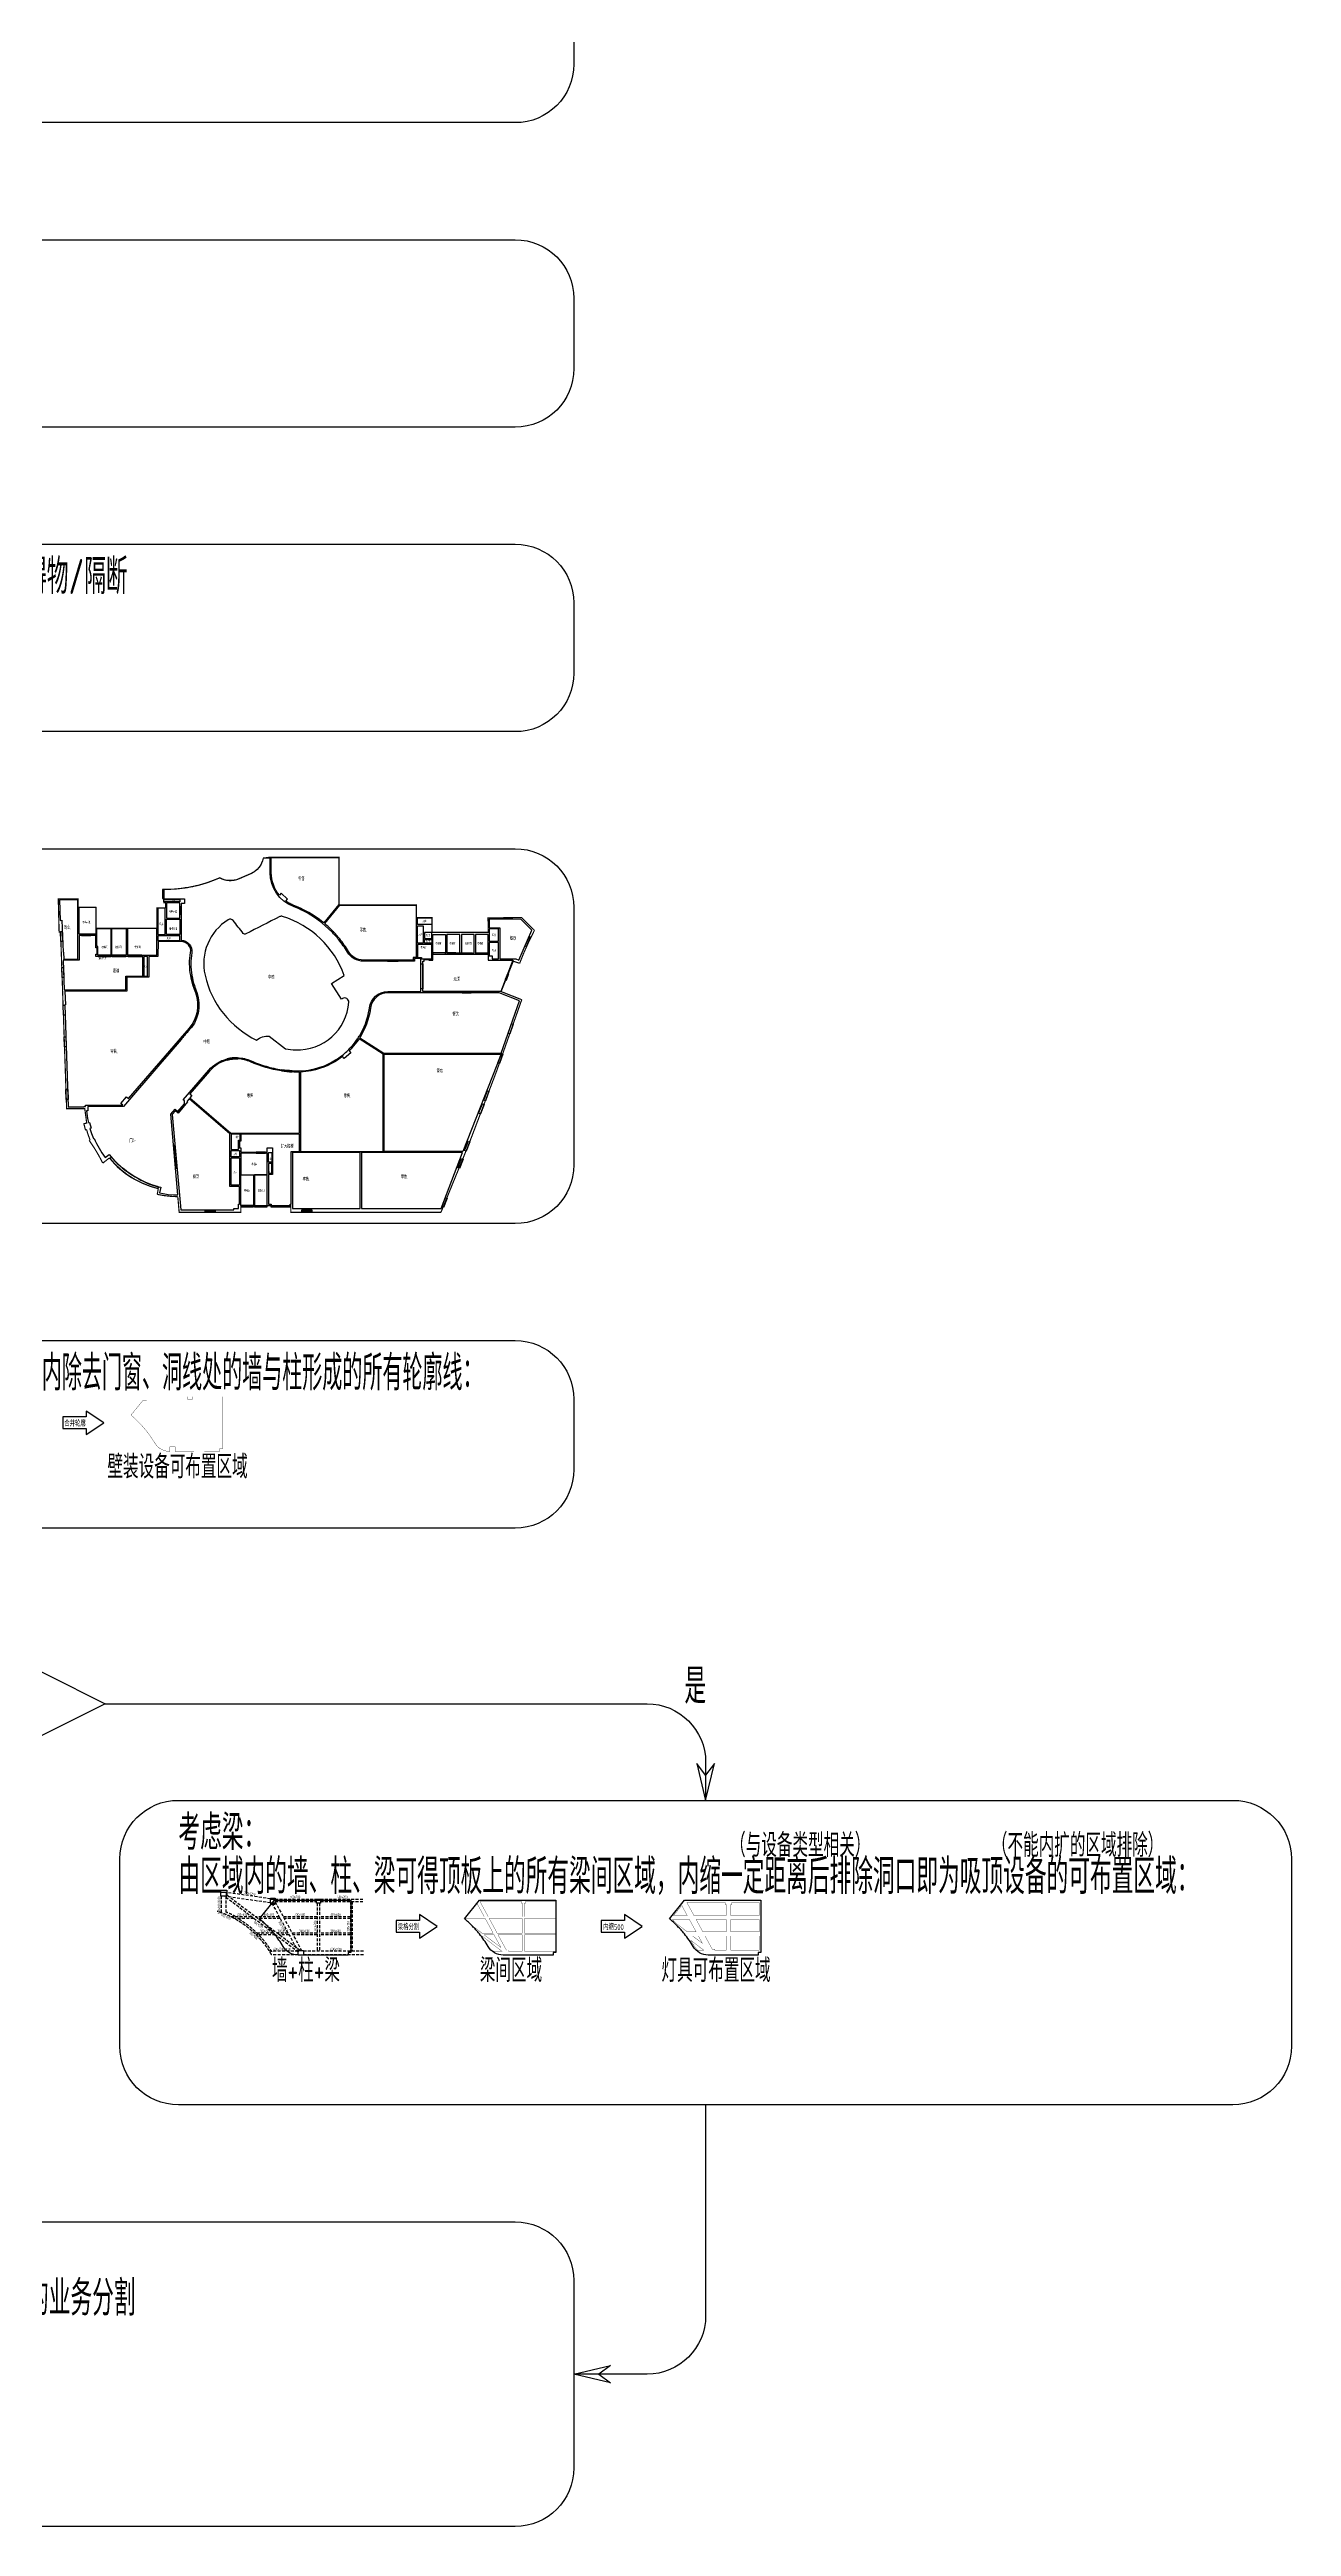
# Model space of a CAD drawing. Header units: millimetres. Extents: x -716506 to 4754388, y -184455 to 3397362.
# Drawn here: x 2180147 to 2392144, y 2538482 to 2961468 of the extents above; entities that cross this region are included whole.
import ezdxf
from ezdxf.enums import TextEntityAlignment as Align

# ---------------------------------------------------------------- set-up
doc = ezdxf.new("R2010")
doc.units = ezdxf.units.MM
doc.header["$LTSCALE"] = 1000
doc.header["$MEASUREMENT"] = 0
doc.linetypes.add('__覆盖_S20-tplt_TEN25IN7$0$DASHED', pattern=[0.75, 0.5, -0.25])
doc.linetypes.add('DASH', pattern=[0.35, 0.25, -0.1])
for name, color, linetype in [('AD-AREA-DIVD', 22, 'Continuous'), ('AD-NAME-ROOM', 9, 'Continuous'), ('E-UNIV-DIAG', 2, 'Continuous'), ('E-UNIV-NOTE', 6, 'Continuous'), ('E-UNIV-REV', 6, 'Continuous'), ('S_BEAM', 4, '__覆盖_S20-tplt_TEN25IN7$0$DASHED'), ('S_BEAM_SECD', 142, '__覆盖_S20-tplt_TEN25IN7$0$DASHED'), ('S_BEAM_SECD_TEXT_HORZ', 9, 'Continuous'), ('S_BEAM_SECD_TEXT_VERT', 211, 'Continuous'), ('S_BEAM_TEXT_HORZ', 7, 'Continuous'), ('S_BEAM_TEXT_VERT', 41, 'Continuous'), ('可布置区域（吸顶）', 3, 'Continuous'), ('可布置区域（壁装）', 5, 'Continuous'), ('房间框线', 30, 'Continuous'), ('门窗框线', 114, 'Continuous')]:
    doc.layers.add(name, color=color, linetype=linetype)
doc.layers.add('AD-AREA-OUTL', color=31, linetype='Continuous', plot=False)
doc.layers.add('柱子', color=7, linetype='Continuous', plot=False)
doc.styles.add('__覆盖_S20-tplt_TEN25IN7$0$TH-STYLE1', font='Tssdeng.shx', dxfattribs={"width": 0.7, "bigfont": 'Tssdchn.shx'})
doc.styles.add('TH-STYLE3', font='tssdeng.shx', dxfattribs={"width": 0.65, "bigfont": 'tssdchn.shx'})

msp = doc.modelspace()

# ---------------------------------------------------------------- linework, layer by layer
at = {"layer": 'AD-AREA-DIVD', "linetype": 'DASH', "ltscale": 2, "const_width": 200, "elevation": 0}
msp.add_lwpolyline([(2262920.43, 2811063.55, 0.027793692), (2260390.76, 2805424.74), (2259303.06, 2805782.9), (2257238.28, 2800589.79), (2260752.48, 2799209.82, -0.018497551), (2246953.82, 2762886.6), (2221345.6, 2762886.61), (2221345.6, 2764036.61), (2212795.6, 2764036.61), (2212795.6, 2762886.61), (2202273.36, 2762886.61), (2202039.36, 2765565.8, -0.047494855), (2198529.74, 2765964.58), (2198709.25, 2766942.59, -0.166932705), (2190384.37, 2772208.91), (2189236.98, 2771301.68, 0.038836248), (2186922.58, 2775170.57), (2187063.13, 2775230.28, -0.01876645), (2186459.01, 2777035.11), (2186275.69, 2776980.55), (2186000.87, 2778031.62), (2186488.23, 2778146.6), (2186158.57, 2780600.6), (2183060.62, 2780586.61), (2182029, 2810750.2), (2181779.15, 2810741.65), (2181634.41, 2816436.6), (2184993.92, 2816436.61), (2184993.92, 2814986.61), (2188043.92, 2814986.61), (2188095.6, 2811396.61), (2198495.6, 2811396.61), (2198495.6, 2814886.61), (2199945.6, 2814886.61), (2199945.6, 2815786.61), (2199643.92, 2815786.61), (2199643.92, 2818036.61, 0.108474649), (2209190.28, 2820009.5, 0.232535743), (2212464.4, 2819845.7), (2214464.4, 2820707.75, 0.246120268), (2216635.94, 2823386.61), (2217745.6, 2823536.61), (2229595.6, 2823536.61), (2229595.6, 2815386.61), (2242795.6, 2815386.61), (2242795.6, 2813236.61), (2245445.6, 2813236.61), (2245445.6, 2810726.61), (2255045.6, 2810726.61), (2254993.92, 2813156.61), (2260715.36, 2813256.61)], format="xyb", close=True, dxfattribs=at)
at = {"layer": 'AD-AREA-OUTL', "elevation": 0}
for points in [[(2186693.77, 2780986.61), (2186693.78, 2780236.66), (2186456.99, 2780236.66), (2186502.77, 2779799.6), (2186634.52, 2778917.84), (2186780.16, 2778216.31), (2186973.95, 2778262.3), (2187234.19, 2777265.65), (2187042.1, 2777209.65), (2187323.77, 2776336.43), (2187654.99, 2775492.55), (2187658.9, 2775483.35), (2187750.94, 2775522.45, 0.060061963), (2189633.34, 2772259.44), (2190297.39, 2772790.98), (2190931.32, 2772024.88, 0.126743345), (2198268.83, 2767356.31), (2198829.45, 2767213.65), (2198834.94, 2767212.38), (2198843.18, 2767247.84), (2199135.4, 2767179.97), (2198911.82, 2766217.34), (2199516, 2766094.93), (2200398.36, 2765967.21), (2201307.28, 2765888.76), (2202064.23, 2765865.17), (2200852.16, 2779652.78), (2201609.31, 2780530.18), (2202063.56, 2780138.19), (2203193.92, 2781448.07), (2203193.92, 2781918.49), (2202972.34, 2782109.7), (2207326.14, 2787154.97, -0.152021144), (2210453.9, 2789103.32, -0.072967074), (2212243.08, 2789300.37, -0.095966598), (2214540.66, 2788768.88, 0.034470114), (2217112.79, 2787830.67, 0.033817269), (2219788.59, 2787251.27, 0.022939562), (2221579.64, 2787072, 0.026827212), (2222993.26, 2787059.25, 0.036888367), (2224780.66, 2787271.82, 0.063254514), (2227781.3, 2788261.06, 0.055680586), (2230106.38, 2789705.97, 0.040683964), (2231598.83, 2791092.47, 0.036628578), (2232713.27, 2792505.98, 0.014108749), (2233099.19, 2793113.13, 0.03662859), (2233905.96, 2794722.2, 0.063674577), (2234742.8, 2797813.68, -0.373636224), (2237914.17, 2800586.61), (2243543.92, 2800586.61), (2243543.92, 2806236.61), (2242443.92, 2806236.61), (2242443.92, 2805786.61), (2233740.9, 2805786.61, -0.263529203), (2230995.71, 2807341.47, 0.034531757), (2229521.41, 2809454.69, 0.024331231), (2228325.3, 2810799.79, 0.081947128), (2223428.72, 2814383.31, 0.024331231), (2221784.86, 2815116.61, -0.307417986), (2217793.92, 2820908.33), (2217793.92, 2823386.61), (2216635.94, 2823386.61, -0.246120268), (2214464.4, 2820707.75), (2212464.4, 2819845.7, -0.232535743), (2209190.28, 2820009.5, -0.108464558), (2199643.92, 2818036.61), (2199643.92, 2816436.61), (2203193.92, 2816436.61), (2203193.92, 2815636.61), (2202593.92, 2815636.61), (2202593.92, 2809336.61, -0.471872406), (2204421.36, 2807229.59, 0.086633803), (2204442.68, 2803357.2, 0.033564408), (2204877.23, 2801622.46, 0.008192837), (2205274.25, 2800459.33, -0.290445672), (2203774.68, 2793753.97, 0.036712269), (2202598.71, 2792391.22), (2200169.33, 2789576), (2198993.35, 2788213.25), (2192757.15, 2780986.61)], [(2229543.92, 2815473.39), (2226959.18, 2812320.8, 0.054873363), (2223510.29, 2814566.17, 0.02394224), (2221866.43, 2815299.47, -0.026927145), (2221156.88, 2815621.08, -0.03976702), (2220481.97, 2816043.18), (2220778.38, 2816365.9), (2219673.63, 2817380.56), (2219385.03, 2817066.34, -0.175482196), (2217993.92, 2820907.98), (2217993.92, 2823486.61), (2229543.92, 2823486.61)], [(2217626.03, 2792996.11), (2220444.18, 2790794.33, 0.02233398), (2222130.68, 2790651.03, 0.405015708), (2231222.6, 2798780, 0.630813976), (2230151.82, 2799388.65, -0.025087001), (2229984.85, 2799284.31), (2228289.11, 2801998.07), (2230461.44, 2803355.49, 0.234123038), (2219928.81, 2813437, 0.196520459), (2219438.67, 2813395.46, -0.000160731), (2213647, 2810436.63, -0.358308477), (2213212.62, 2810532, -0.000187057), (2211500.08, 2812710.63, 0.381789356), (2210647.38, 2812861.9, 0.320902462), (2206684.02, 2803379.49, 0.227112064), (2215498.21, 2792294.84, -0.193706044)], [(2229691.2, 2815336.61), (2242743.92, 2815336.61), (2242743.92, 2806436.61), (2242243.92, 2806436.61), (2242243.92, 2805986.61), (2233740.71, 2805986.61, -0.263559575), (2231167.8, 2807444.59, 0.034911741), (2229671.04, 2809587.75, 0.023703058), (2228474.93, 2810932.85, 0.024950908), (2227111.4, 2812194.65)], [(2202593.92, 2809136.61), (2198669.22, 2809136.61), (2198643.92, 2806586.61), (2197093.92, 2806586.61), (2197093.92, 2803036.61), (2193343.92, 2803036.61), (2193343.92, 2800686.61), (2182773.42, 2800686.61), (2182853.91, 2798333.11), (2182754.45, 2798329.71), (2183350.53, 2780886.61), (2186007.51, 2780886.66), (2186007.51, 2780986.63), (2186293.92, 2780986.63), (2186293.92, 2781186.61), (2192665.57, 2781186.61), (2192324.88, 2781480.61), (2193304.87, 2782616.23), (2193645.55, 2782322.23), (2203623.27, 2793884.63), (2204020.11, 2794344.5, 0.275125234), (2205088.83, 2800389.12, -0.015821003), (2204685.92, 2801564.14, -0.026668966), (2204245.98, 2803321, -0.093537814), (2204224.27, 2807263.62, 0.472698839)], [(2233086.01, 2792711.15), (2237222.96, 2790086.61), (2257237.95, 2790086.61), (2260375.98, 2799035.37), (2256922.08, 2800386.61), (2237934.17, 2800386.61, 0.375528552), (2234940.26, 2797786.33, -0.063674577), (2234090.16, 2794645.88, -0.03662859), (2233270.27, 2793010.65, -0.014094469)], [(2204103.74, 2783114.65), (2204444.43, 2782820.66), (2204119.48, 2782444.11), (2211081.1, 2776436.61), (2222793.92, 2776436.61), (2222793.92, 2786851.62, -0.021143232), (2221559.7, 2786872.79, -0.020165528), (2219768.65, 2787052.07, -0.070822888), (2214459.84, 2788587.24, 0.097129433), (2212265.22, 2789099.37, 0.072777057), (2210476.04, 2788902.32, 0.15346618), (2207477.56, 2787024.31)]]:
    msp.add_lwpolyline(points, format="xyb", close=True, dxfattribs=at)
for points in [[(2184993.92, 2806136.61), (2184993.92, 2816236.61), (2181841.37, 2816236.61), (2181960.29, 2812759.28), (2182260.12, 2812769.53), (2182446.34, 2807324.43), (2182546.28, 2807327.85), (2182587.03, 2806136.61)], [(2188043.92, 2810386.61), (2185193.92, 2810386.61), (2185193.92, 2814986.61), (2188043.92, 2814986.61)], [(2199893.92, 2814836.61), (2198643.92, 2814836.61), (2198643.92, 2810336.61), (2199893.92, 2810336.61)], [(2199643.92, 2816336.61), (2202393.37, 2816336.61), (2202393.37, 2815936.61), (2199643.92, 2815936.61)], [(2200093.92, 2813136.61), (2202393.92, 2813136.61), (2202393.92, 2815736.61), (2200093.92, 2815736.61)], [(2200093.92, 2812936.61), (2202393.92, 2812936.61), (2202393.92, 2810336.61), (2200093.92, 2810336.61)], [(2242943.92, 2813186.61), (2245393.92, 2813186.61), (2245393.92, 2812036.61), (2242943.92, 2812036.61)], [(2255193.92, 2812956.61), (2255193.92, 2811486.61), (2256993.92, 2811486.61), (2256993.92, 2806186.61), (2259751.63, 2806186.61), (2260265.98, 2805977.14), (2262462.57, 2811085.14), (2260591.1, 2812956.61)], [(2196043.92, 2806586.61), (2188043.92, 2806586.61), (2188043.92, 2806986.61), (2188293.92, 2806986.61), (2188293.92, 2808086.61), (2188043.92, 2808086.61), (2188043.92, 2810186.61), (2185193.92, 2810186.61), (2185193.92, 2805936.61), (2182493.81, 2805936.61), (2182666.52, 2800886.61), (2193143.92, 2800886.61), (2193143.92, 2803236.61), (2196043.92, 2803236.61)], [(2188243.92, 2811376.61), (2190593.92, 2811376.61), (2190593.92, 2806786.61), (2188393.92, 2806786.61), (2188393.92, 2808286.61), (2188243.92, 2808286.61)], [(2190793.92, 2811376.61), (2193243.92, 2811376.61), (2193243.92, 2806786.61), (2190793.92, 2806786.61)], [(2198443.92, 2811376.61), (2193443.92, 2811376.61), (2193443.92, 2806786.61), (2198443.92, 2806786.61)], [(2202393.92, 2810136.61), (2198643.92, 2810136.61), (2198643.92, 2809336.61), (2202393.92, 2809336.61)], [(2243943.92, 2808836.61), (2242943.92, 2808836.61), (2242943.92, 2811836.61), (2243943.92, 2811836.61)], [(2242943.92, 2808636.61), (2242943.92, 2806436.61), (2243643.92, 2806436.61), (2243643.92, 2806186.61), (2245393.92, 2806186.61), (2245393.92, 2808636.61)], [(2245393.92, 2810686.61), (2244143.92, 2810686.61), (2244143.92, 2809686.61), (2245393.92, 2809686.61)], [(2244143.92, 2809486.61), (2245393.92, 2809486.61), (2245393.92, 2808836.61), (2244143.92, 2808836.61)], [(2245593.92, 2810356.61), (2247743.92, 2810356.61), (2247743.92, 2807196.61), (2245593.92, 2807196.61)], [(2247943.92, 2807186.61), (2250193.92, 2807186.61), (2250193.92, 2810356.61), (2247943.92, 2810356.61)], [(2250493.92, 2807176.61), (2252643.92, 2807176.61), (2252643.92, 2810346.61), (2250493.92, 2810346.61)], [(2252843.92, 2807176.61), (2254993.92, 2807176.61), (2254993.92, 2810346.61), (2252843.92, 2810346.61)], [(2256793.93, 2811286.61), (2255193.92, 2811286.61), (2255193.92, 2809186.61), (2256793.93, 2809186.61)], [(2256793.92, 2806186.61), (2256793.69, 2808986.18), (2255193.92, 2808986.61), (2255193.92, 2806686.62), (2255693.93, 2806686.61), (2255693.93, 2806186.61)], [(2196893.92, 2806586.61), (2196243.92, 2806586.61), (2196243.92, 2803236.61), (2196893.92, 2803236.61)], [(2257161.42, 2800586.61), (2243843.92, 2800586.61), (2243843.92, 2805786.61), (2244093.92, 2805786.61), (2244093.92, 2806086.61), (2244893.92, 2806086.61), (2244893.9, 2805986.61), (2245593.9, 2805986.61), (2245593.92, 2806986.61), (2254993.92, 2806986.61), (2254993.92, 2805986.61), (2259222.56, 2805986.61)], [(2237293.92, 2789886.61), (2257211.08, 2789886.61), (2250698.92, 2773286.61), (2237293.92, 2773286.61)], [(2202536.82, 2763336.61), (2211593.92, 2763336.61), (2211593.92, 2763536.61), (2212393.92, 2763536.61), (2212393.92, 2764286.61), (2212593.92, 2764286.61), (2212593.92, 2767336.61), (2210943.92, 2767336.61), (2210943.92, 2776290.82), (2203988.82, 2782292.69), (2203595.11, 2781836.45), (2203708.67, 2781738.46), (2202084.31, 2779856.11), (2201630.06, 2780248.1), (2201058.79, 2779586.1)], [(2211143.92, 2773636.61), (2212393.92, 2773636.61), (2212393.92, 2775236.61), (2212693.92, 2775236.61), (2212693.92, 2776236.61), (2211143.92, 2776236.61)], [(2222793.92, 2773286.61), (2222793.92, 2776236.61), (2212793.92, 2776236.61), (2212793.92, 2775036.61), (2212593.92, 2775036.61), (2212593.93, 2773936.62), (2212793.89, 2773936.62), (2212793.92, 2773186.61), (2217293.9, 2773186.61), (2217293.92, 2773936.61), (2218193.92, 2773936.61), (2218193.92, 2769336.61), (2217493.92, 2769336.61), (2217493.92, 2764286.61), (2217993.94, 2764286.61), (2217993.94, 2764086.61), (2221193.94, 2764086.52), (2221193.94, 2764286.61), (2221393.92, 2764286.61), (2221393.92, 2773286.61)], [(2211143.92, 2773436.61), (2212593.92, 2773436.61), (2212593.92, 2772386.61), (2211143.92, 2772386.61)], [(2211143.92, 2772186.61), (2212593.92, 2772186.61), (2212593.92, 2767536.61), (2211143.92, 2767536.61)], [(2212793.92, 2769316.61), (2217293.92, 2769316.61), (2217293.92, 2772986.61), (2212793.92, 2772986.61)], [(2218093.92, 2771436.61), (2217493.92, 2771436.61), (2217493.92, 2773136.62), (2218093.92, 2773136.62)], [(2218093.92, 2771236.61), (2217493.92, 2771236.61), (2217493.92, 2769536.61), (2218093.92, 2769536.61)], [(2233193.92, 2773086.61), (2221593.92, 2773086.61), (2221593.92, 2763536.61), (2233193.92, 2763536.61)], [(2250619.76, 2773086.61), (2233393.92, 2773086.61), (2233393.92, 2763536.61), (2246988.59, 2763536.61)], [(2212793.92, 2769316.61), (2214943.92, 2769316.61), (2214943.92, 2764086.61), (2212793.92, 2764086.61)], [(2215143.39, 2764086.61), (2217293.92, 2764086.61), (2217293.92, 2769316.61), (2215143.39, 2769316.61)]]:
    msp.add_lwpolyline(points, close=True, dxfattribs=at)
msp.add_lwpolyline([(2222993.92, 2786859.08), (2222993.92, 2773286.61), (2237093.92, 2773286.61), (2237093.92, 2789931.63), (2232978.15, 2792542.73, -0.003830145), (2232870.74, 2792381.84, -0.03568477), (2231756.3, 2790968.32, -0.013480636), (2231284.4, 2790477.69), (2231587.33, 2790131.23), (2230458.09, 2789143.9), (2230155.18, 2789490.35, -0.11787199), (2224804.34, 2787072.71, -0.035684688), (2223016.94, 2786860.14, -0.000456264), (2222993.92, 2786859.08, 1.218045454)], format="xyb", dxfattribs=at)
at = {"layer": 'E-UNIV-DIAG', "color": 3, "elevation": 0}
for points in [[(2259644.22, 2948982), (2079644.22, 2948982, -0.414213562), (2069644.22, 2958982), (2069644.22, 2970982, -0.414213562), (2079644.22, 2980982), (2259644.22, 2980982, -0.414213562), (2269644.22, 2970982), (2269644.22, 2958982, -0.414213562)], [(2259644.22, 2896982), (2079644.22, 2896982, -0.414213562), (2069644.22, 2906982), (2069644.22, 2918982, -0.414213562), (2079644.22, 2928982), (2259644.22, 2928982, -0.414213562), (2269644.22, 2918982), (2269644.22, 2906982, -0.414213562)], [(2259644.22, 2844982), (2079644.22, 2844982, -0.414213562), (2069644.22, 2854982), (2069644.22, 2866982, -0.414213562), (2079644.22, 2876982), (2259644.22, 2876982, -0.414213562), (2269644.22, 2866982), (2269644.22, 2854982, -0.414213562)], [(2259644.22, 2760982), (2079644.22, 2760982, -0.414213562), (2069644.22, 2770982), (2069644.22, 2814982, -0.414213562), (2079644.22, 2824982), (2259644.22, 2824982, -0.414213562), (2269644.22, 2814982), (2269644.22, 2770982, -0.414213562)]]:
    msp.add_lwpolyline(points, format="xyb", close=True, dxfattribs=at)
at = {"layer": 'E-UNIV-DIAG', "elevation": 0}
for points in [[(2259644.22, 2708982), (2079644.22, 2708982, -0.414213562), (2069644.22, 2718982), (2069644.22, 2730982, -0.414213562), (2079644.22, 2740982), (2259644.22, 2740982, -0.414213562), (2269644.22, 2730982), (2269644.22, 2718982, -0.414213562)], [(2382144.22, 2610482), (2202144.22, 2610482, -0.414213562), (2192144.22, 2620482), (2192144.22, 2652482, -0.414213562), (2202144.22, 2662482), (2382144.22, 2662482, -0.414213562), (2392144.22, 2652482), (2392144.22, 2620482, -0.414213562)], [(2259644.22, 2538482), (2079644.22, 2538482, -0.414213562), (2069644.22, 2548482), (2069644.22, 2580482, -0.414213562), (2079644.22, 2590482), (2259644.22, 2590482, -0.414213562), (2269644.22, 2580482), (2269644.22, 2548482, -0.414213562)]]:
    msp.add_lwpolyline(points, format="xyb", close=True, dxfattribs=at)
msp.add_lwpolyline([(2169644.22, 2688982), (2189644.22, 2678982), (2169644.22, 2668982), (2149644.22, 2678982)], close=True, dxfattribs=at)
for points in [[(2189644.22, 2678982), (2282144.22, 2678982, -0.414213562), (2292144.22, 2668982), (2292144.22, 2662482)], [(2292144.22, 2610482), (2292144.22, 2574482, -0.414213562), (2282144.22, 2564482), (2269644.22, 2564482)]]:
    msp.add_lwpolyline(points, format="xyb", dxfattribs=at)
for points in [[(2292144.22, 2662482), (2293644.22, 2668758.24), (2292144.22, 2666758.24), (2290644.22, 2668758.24), (2292144.22, 2662482)], [(2269644.22, 2564482), (2275920.47, 2565982), (2273920.47, 2564482), (2275920.47, 2562982), (2269644.22, 2564482)]]:
    msp.add_lwpolyline(points, dxfattribs=at)
at = {"layer": 'E-UNIV-NOTE', "elevation": 0}
for points in [[(2189383.97, 2726965.58), (2186383.97, 2728965.58), (2186383.97, 2727965.58), (2182415.34, 2727965.58), (2182415.34, 2725965.58), (2186383.97, 2725965.58), (2186383.97, 2724965.58), (2189383.97, 2726965.58)], [(2246306.76, 2640965.58), (2243306.76, 2642965.58), (2243306.76, 2641965.58), (2239338.13, 2641965.58), (2239338.13, 2639965.58), (2243306.76, 2639965.58), (2243306.76, 2638965.58), (2246306.76, 2640965.58)], [(2281306.76, 2640965.58), (2278306.76, 2642965.58), (2278306.76, 2641965.58), (2274338.13, 2641965.58), (2274338.13, 2639965.58), (2278306.76, 2639965.58), (2278306.76, 2638965.58), (2281306.76, 2640965.58)]]:
    msp.add_lwpolyline(points, dxfattribs=at)
at = {"layer": 'E-UNIV-REV', "const_width": 50, "elevation": 0}
for points in [[(2253174.71, 2644765.58), (2253007.98, 2644765.58), (2251242.67, 2642615.58), (2254344.13, 2642615.58)], [(2260844.4, 2644915.59), (2260694.4, 2644915.59), (2260694.4, 2645215.58), (2253644.42, 2645215.58), (2253644.42, 2645157.75), (2255027.14, 2642615.58), (2260844.4, 2642615.58)], [(2266494.4, 2645215.57), (2261394.4, 2645215.57), (2261394.4, 2644915.59), (2261244.4, 2644915.59), (2261244.4, 2642615.58), (2266494.4, 2642615.58)], [(2256030.27, 2639515.58), (2254349.59, 2639515.58), (2257208.17, 2637349.99)], [(2260844.4, 2642315.58), (2255190.32, 2642315.58), (2256550.11, 2639815.58), (2260844.4, 2639815.58)], [(2260844.4, 2639515.58), (2256713.28, 2639515.58), (2258154.66, 2636865.58), (2258494.4, 2636865.58), (2258494.4, 2636715.57), (2260844.4, 2636715.57)], [(2266494.4, 2642315.58), (2261244.4, 2642315.58), (2261244.4, 2639815.58), (2266494.4, 2639815.58)], [(2266494.4, 2639515.58), (2261244.4, 2639515.58), (2261244.4, 2636715.57), (2266494.4, 2636715.57)]]:
    msp.add_lwpolyline(points, close=True, dxfattribs=at)
for points in [[(2254507.31, 2642315.58), (2250996.34, 2642315.58), (2250961.89, 2642273.62, -0.022146627), (2252178.58, 2641160.29), (2253953.6, 2639815.58), (2255867.1, 2639815.58)], [(2253687.19, 2639515.58), (2253642.32, 2639515.58, -0.032328056), (2255018.29, 2637523.56, 0.090285864), (2255726.86, 2636715.57), (2257383.2, 2636715.57)]]:
    msp.add_lwpolyline(points, format="xyb", close=True, dxfattribs=at)
at = {"layer": 'S_BEAM'}
for p, q in [((2209444.35, 2646115.62, 0), (2209444.35, 2643292.62, 0)), ((2217844.42, 2644969.17, 0), (2209819.47, 2646115.62, 0)), ((2222594.4, 2636555.56, 0), (2209975.14, 2646115.62, 0)), ((2210244.36, 2646115.62, 0), (2210244.34, 2642980.68, 0)), ((2217844.42, 2645676.28, 0), (2210294.35, 2646754.89, 0)), ((2222847.61, 2636865.57, 0), (2210294.35, 2646375.63, 0)), ((2218093.13, 2644915.57, 0), (2222594.4, 2636639.9, 0)), ((2218293.93, 2645612.06, 0), (2218644.42, 2645561.99, 0)), ((2218644.42, 2645615.58, 0), (2225694.4, 2645615.58, 0)), ((2218644.42, 2645215.58, 0), (2225694.4, 2645215.58, 0)), ((2218644.42, 2645157.75, 0), (2223154.66, 2636865.58, 0)), ((2225844.4, 2644915.58, 0), (2225844.4, 2636715.57, 0)), ((2226244.4, 2644915.58, 0), (2226244.4, 2636715.57, 0)), ((2226394.4, 2645615.57, 0), (2233744.4, 2645615.57, 0)), ((2226394.4, 2645215.57, 0), (2233744.4, 2645215.57, 0)), ((2222594.4, 2636715.57, 0), (2217694.9, 2636715.57, 0)), ((2222594.4, 2636115.57, 0), (2218057.69, 2636115.57, 0)), ((2233744.4, 2636715.57, 0), (2223494.4, 2636715.57, 0)), ((2233744.4, 2636115.57, 0), (2223494.4, 2636115.57, 0))]:
    msp.add_line(p, q, dxfattribs=at)
at = {"layer": 'S_BEAM_SECD'}
for p, q in [((2231494.4, 2645215.57, 0), (2231494.4, 2636715.57, 0)), ((2231794.4, 2645215.57, 0), (2231794.4, 2636715.57, 0)), ((2214595.19, 2642615.58, 0), (2211051.13, 2642615.58, 0)), ((2214991.19, 2642315.58, 0), (2211638.71, 2642315.58, 0)), ((2218291.19, 2639815.58, 0), (2215117.65, 2639815.58, 0)), ((2219344.13, 2642615.58, 0), (2215257.6, 2642615.58, 0)), ((2218687.19, 2639515.58, 0), (2215428.76, 2639515.58, 0)), ((2219507.31, 2642315.58, 0), (2215653.6, 2642315.58, 0)), ((2220867.1, 2639815.58, 0), (2218953.6, 2639815.58, 0)), ((2221030.27, 2639515.58, 0), (2219349.59, 2639515.58, 0)), ((2225844.4, 2642615.58, 0), (2220027.14, 2642615.58, 0)), ((2225844.4, 2642315.58, 0), (2220190.32, 2642315.58, 0)), ((2225844.4, 2639815.58, 0), (2221550.11, 2639815.58, 0)), ((2225844.4, 2639515.58, 0), (2221713.28, 2639515.58, 0)), ((2231494.4, 2642615.58, 0), (2226244.4, 2642615.58, 0)), ((2231494.4, 2642315.58, 0), (2226244.4, 2642315.58, 0)), ((2231494.4, 2639815.58, 0), (2226244.4, 2639815.58, 0)), ((2231494.4, 2639515.58, 0), (2226244.4, 2639515.58, 0))]:
    msp.add_line(p, q, dxfattribs=at)
for centre, radius, start, end in [((2203870.5, 2627844.8, 0), 16421.99, 30.2411046, 72.6074502), ((2203886.23, 2627856.81, 0), 16806.01, 61.4239241, 67.7654942), ((2203886.23, 2627856.81, 0), 16706.01, 31.6057438, 59.9380576)]:
    msp.add_arc(centre, radius, start, end, dxfattribs=at)
at = {"layer": '可布置区域（吸顶）', "const_width": 50, "elevation": 0}
for points in [[(2288074.44, 2644531.35), (2286665.66, 2642815.58), (2289007.68, 2642815.58)], [(2295644.4, 2644715.59), (2295494.4, 2644715.59), (2295494.4, 2645015.58), (2288949.41, 2645015.58), (2290146.03, 2642815.58), (2295644.4, 2642815.58)], [(2301294.4, 2645015.57), (2296594.4, 2645015.57), (2296594.4, 2644715.59), (2296444.4, 2644715.59), (2296444.4, 2642815.58), (2301294.4, 2642815.58)], [(2295644.4, 2642115.58), (2290526.77, 2642115.58), (2291669, 2640015.58), (2295644.4, 2640015.58)], [(2301294.4, 2642115.58), (2296444.4, 2642115.58), (2296444.4, 2640015.58), (2301294.4, 2640015.58)], [(2290911.39, 2639315.58), (2289944.8, 2639315.58), (2291588.82, 2638070.11)], [(2295644.4, 2639315.58), (2292049.74, 2639315.58), (2293273.55, 2637065.58), (2293694.4, 2637065.58), (2293694.4, 2636915.57), (2295644.4, 2636915.57)], [(2301294.4, 2639315.58), (2296444.4, 2639315.58), (2296444.4, 2636915.57), (2301294.4, 2636915.57)]]:
    msp.add_lwpolyline(points, close=True, dxfattribs=at)
for points in [[(2289388.42, 2642115.58), (2286452.94, 2642115.58, -0.01561306), (2287310.26, 2641311.44), (2289020.8, 2640015.58), (2290530.64, 2640015.58)], [(2289565.99, 2638598.91, -0.015253322), (2290189.85, 2637626.36, 0.084109078), (2290797.92, 2636915.57), (2291788, 2636915.57)]]:
    msp.add_lwpolyline(points, format="xyb", close=True, dxfattribs=at)
at = {"layer": '可布置区域（壁装）', "const_width": 50, "elevation": 0}
msp.add_lwpolyline([(2204791.49, 2722065.58), (2201571.61, 2722065.58), (2201571.61, 2722865.58), (2200671.61, 2722865.58), (2200671.61, 2722065.58), (2200668.41, 2722065.58, -0.263559575), (2198095.5, 2723523.56, 0.034911741), (2196598.74, 2725666.71, 0.023703058), (2195402.62, 2727011.82, 0.024950908), (2194039.1, 2728273.62), (2196085.19, 2730765.58), (2196721.63, 2730765.58), (2196721.63, 2731415.58), (2203771.61, 2731415.58), (2203771.61, 2730915.59), (2204471.61, 2730915.59), (2204471.61, 2731415.58), (2205996.61, 2731415.58)], format="xyb", dxfattribs=at)
msp.add_lwpolyline([(2208146.62, 2731415.58), (2209671.61, 2731415.58), (2209671.61, 2722515.58), (2209171.61, 2722515.58), (2209171.61, 2722065.58), (2206591.49, 2722065.58)], dxfattribs=at)
at = {"layer": '房间框线', "elevation": 0}
for points in [[(2218541.68, 2645415.58), (2231594.4, 2645415.58), (2231594.4, 2636515.58), (2231094.4, 2636515.58), (2231094.4, 2636065.58), (2222591.2, 2636065.58, -0.263559575), (2220018.29, 2637523.56, 0.034911741), (2218521.53, 2639666.71, 0.023703058), (2217325.41, 2641011.82, 0.024950908), (2215961.89, 2642273.62)], [(2253541.68, 2645415.58), (2266594.4, 2645415.58), (2266594.4, 2636515.58), (2266094.4, 2636515.58), (2266094.4, 2636065.58), (2257591.2, 2636065.58, -0.263559575), (2255018.29, 2637523.56, 0.034911741), (2253521.53, 2639666.71, 0.023703058), (2252325.41, 2641011.82, 0.024950908), (2250961.89, 2642273.62)], [(2288541.68, 2645415.58), (2301594.4, 2645415.58), (2301594.4, 2636515.58), (2301094.4, 2636515.58), (2301094.4, 2636065.58), (2292591.2, 2636065.58, -0.263559575), (2290018.29, 2637523.56, 0.034911741), (2288521.53, 2639666.71, 0.023703058), (2287325.41, 2641011.82, 0.024950908), (2285961.89, 2642273.62)]]:
    msp.add_lwpolyline(points, format="xyb", close=True, dxfattribs=at)
at = {"layer": '柱子', "elevation": 0}
for points in [[(2209394.35, 2647115.64), (2210394.4, 2647115.64), (2210394.4, 2646115.64), (2209394.35, 2646115.64)], [(2209394.35, 2646815.64), (2210294.35, 2646815.64), (2210294.35, 2646115.64), (2209394.35, 2646115.64)], [(2209394.35, 2646815.64), (2210294.35, 2646815.64), (2210294.35, 2646115.64), (2209394.35, 2646115.64)], [(2218644.42, 2645615.58), (2217844.42, 2645615.58), (2217844.42, 2645765.58), (2218644.42, 2645765.58), (2218644.42, 2645615.58)], [(2217844.42, 2645615.58), (2218644.42, 2645615.58), (2218644.42, 2644915.58), (2217844.42, 2644915.58)], [(2218644.42, 2644915.58), (2217844.42, 2644915.58), (2217844.42, 2644765.58), (2218644.42, 2644765.58), (2218644.42, 2644915.58)], [(2225694.4, 2645615.59), (2226394.4, 2645615.59), (2226394.4, 2644915.59), (2225694.4, 2644915.59)], [(2222594.4, 2636865.58), (2223494.4, 2636865.58), (2223494.4, 2636065.58), (2222594.4, 2636065.58)]]:
    msp.add_lwpolyline(points, close=True, dxfattribs=at)
at = {"layer": '门窗框线', "elevation": 0}
for points in [[(2199643.92, 2818036.61), (2199443.92, 2818036.61), (2199443.92, 2816486.61), (2199643.92, 2816486.61)], [(2202593.92, 2815056.61), (2202393.92, 2815056.61), (2202393.92, 2813816.61), (2202593.92, 2813816.61)], [(2187213.92, 2810386.61), (2185573.92, 2810386.61), (2185573.92, 2810186.61), (2187213.92, 2810186.61)], [(2202593.92, 2812256.61), (2202393.92, 2812256.61), (2202393.92, 2811016.61), (2202593.92, 2811016.61)], [(2261306.53, 2808406.61), (2261556.9, 2808299.31), (2262243.16, 2809875.72), (2261994.04, 2809985.86)], [(2190593.92, 2806786.61), (2188443.92, 2806786.61), (2188443.92, 2806586.61), (2190593.92, 2806586.61)], [(2193143.92, 2806786.59), (2190793.92, 2806786.59), (2190793.92, 2806586.61), (2193143.92, 2806586.61)], [(2195893.92, 2806786.61), (2193543.92, 2806786.61), (2193543.92, 2806586.61), (2195893.92, 2806586.61)], [(2239663.79, 2805986.61), (2237863.79, 2805986.61), (2237863.79, 2805786.61), (2239663.79, 2805786.61)], [(2243543.92, 2805336.61), (2243843.92, 2805336.61), (2243843.92, 2801036.61), (2243543.92, 2801036.61)], [(2244093.92, 2806186.61), (2244893.9, 2806186.61), (2244893.9, 2806086.61), (2244093.92, 2806086.61)], [(2247743.92, 2807196.61), (2245593.92, 2807196.61), (2245593.92, 2806986.61), (2247743.92, 2806986.61)], [(2249493.92, 2807186.61), (2247943.92, 2807186.61), (2247943.92, 2806996.61), (2249493.92, 2806996.61)], [(2252343.92, 2807176.61), (2250193.92, 2807176.61), (2250193.92, 2806986.61), (2252343.92, 2806986.61)], [(2254993.92, 2807176.61), (2252843.92, 2807176.61), (2252843.92, 2806986.61), (2254993.92, 2806986.61)], [(2252143.92, 2800586.61), (2250593.92, 2800586.61), (2250593.92, 2800386.61), (2252143.92, 2800386.61)], [(2258129.56, 2802569.12), (2258558.25, 2803689.93), (2258371.45, 2803761.38), (2257942.76, 2802640.57)], [(2259282.53, 2795013.16), (2258695.87, 2793405.46), (2258424.83, 2793506.96), (2259024.82, 2795109.12)], [(2257536.35, 2789927.76), (2256949.69, 2788320.05), (2256678.65, 2788421.55), (2257278.63, 2790023.71)], [(2255135.95, 2783540.29), (2254549.3, 2781932.59), (2254278.25, 2782034.09), (2254878.24, 2783636.25)], [(2254329.65, 2781328.91), (2253686.7, 2779733.28), (2253397.36, 2779852.58), (2254049.32, 2781443.99)], [(2212593.92, 2775036.61), (2212393.92, 2775036.61), (2212393.92, 2773936.61), (2212593.92, 2773936.61)], [(2219843.92, 2776436.61), (2221393.92, 2776436.61), (2221393.92, 2776236.61), (2219843.92, 2776236.61)], [(2222793.92, 2774936.61), (2222993.92, 2774936.61), (2222993.92, 2773386.61), (2222793.92, 2773386.61)], [(2201544.32, 2774318.25), (2201322.83, 2774298.78), (2201480.46, 2772505.69), (2201707.31, 2772526.33)], [(2201728.23, 2772226.32), (2201506.73, 2772206.85), (2201664.36, 2770413.76), (2201891.22, 2770434.4)], [(2216993.92, 2773186.61), (2215443.92, 2773186.61), (2215443.92, 2772986.61), (2216993.92, 2772986.61)], [(2206711.27, 2763337.11), (2208431.26, 2763337.11), (2208431.26, 2763062.06), (2206711.27, 2763062.06)], [(2212843.92, 2764086.61), (2214893.39, 2764086.61), (2214893.39, 2763786.61), (2212843.92, 2763786.61)], [(2215143.39, 2764086.61), (2217243.39, 2764086.61), (2217243.39, 2763786.61), (2215143.39, 2763786.61)], [(2217993.94, 2764086.61), (2221193.94, 2764086.58), (2221193.94, 2763786.58), (2217993.94, 2763786.61)], [(2223183.63, 2763336.61), (2224903.62, 2763336.61), (2224903.62, 2763062.22), (2223183.63, 2763062.22)]]:
    msp.add_lwpolyline(points, close=True, dxfattribs=at)
for points in [[(2223510.29, 2814566.17), (2223428.72, 2814383.31, 0.024331233), (2221784.86, 2815116.61), (2221866.43, 2815299.47), (2222706.56, 2814951.03)], [(2204442.68, 2803357.2), (2204245.98, 2803321, 0.026668967), (2204685.92, 2801564.14), (2204877.23, 2801622.46, -0.033564407)], [(2203623.27, 2793884.63), (2203774.68, 2793753.97, 0.036712262), (2202598.71, 2792391.22), (2202447.29, 2792521.88)], [(2231598.83, 2791092.47), (2231756.3, 2790968.32, 0.035684762), (2232870.74, 2792381.84), (2232713.27, 2792505.98, -0.036628976)], [(2233099.19, 2793113.13), (2233278.44, 2793023.26, 0.035393985), (2234085.21, 2794632.33), (2233905.96, 2794722.2, -0.036627441)], [(2219788.59, 2787251.27), (2219768.65, 2787052.07, 0.020165526), (2221559.7, 2786872.79), (2221579.64, 2787072, -0.022939564)], [(2190665.55, 2772341.33), (2190423.18, 2772098.97, 0.163063006), (2198686.21, 2766973.8), (2198750.34, 2767241.22, -0.145177687)]]:
    msp.add_lwpolyline(points, format="xyb", close=True, dxfattribs=at)
for points in [[(2182324.68, 2810882.36), (2182383.94, 2809163.38), (2182083.64, 2809153.11), (2182025.33, 2810872.12), (2182324.68, 2810882.35)], [(2182535.43, 2804705.58), (2182594.7, 2802986.6), (2182294.4, 2802976.33), (2182236.09, 2804695.34), (2182535.43, 2804705.58)], [(2182754.86, 2798289.7), (2182814.13, 2796570.72), (2182513.83, 2796560.45), (2182455.51, 2798279.46), (2182754.86, 2798289.7)], [(2182939.44, 2792892.86), (2182998.7, 2791173.88), (2182698.4, 2791163.61), (2182640.09, 2792882.62), (2182939.44, 2792892.85)], [(2200017.91, 2789706.66), (2200169.33, 2789576), (2198993.35, 2788213.25), (2198841.93, 2788343.92), (2200017.91, 2789706.66)], [(2183247.54, 2783898.13), (2183306.8, 2782179.15), (2183006.5, 2782168.88), (2182948.19, 2783887.89), (2183247.54, 2783898.13)], [(2202063.56, 2780138.19), (2202214.97, 2780007.52), (2203194.95, 2781143.15), (2203043.54, 2781273.81), (2202063.56, 2780138.19)]]:
    msp.add_lwpolyline(points, dxfattribs=at)
msp.add_lwpolyline([(2210453.9, 2789103.32), (2210476.04, 2788902.32, -0.072777135), (2212265.22, 2789099.37), (2212243.08, 2789300.37, 0.072967067), (2210453.9, 2789103.32)], format="xyb", dxfattribs=at)
at = {"layer": '门窗框线'}
for points in [[(2251918.31, 2774942.55), (2251275.37, 2773346.92), (2250986.03, 2773466.22), (2251637.98, 2775057.63)], [(2250752.08, 2771998.09), (2250109.13, 2770402.47), (2249819.8, 2770521.77), (2250471.75, 2772113.17)], [(2248042.64, 2765328.1), (2247399.7, 2763732.48), (2247110.36, 2763851.78), (2247762.31, 2765443.19)]]:
    msp.add_lwpolyline(points, close=True, dxfattribs=at)

# ---------------------------------------------------------------- texts
at = {"layer": 'AD-NAME-ROOM', "style": 'TH-STYLE3', "width": 0.7}
for s, p in [('零售.', (2222585.43, 2819551.43, 0)), ('商业.', (2182576.55, 2811242.08, 0)), ('零售.', (2233087.35, 2810789.12, 0)), ('餐饮', (2258729.04, 2809372.82, 0)), ('走道', (2190956.53, 2803819.88, 0)), ('走道', (2249093.63, 2802425.83, 0)), ('餐饮', (2248913.3, 2796474.57, 0)), ('零售.', (2190533.38, 2790068.5, 0)), ('餐饮', (2246219.83, 2786756.69, 0)), ('零售', (2213837.5, 2782478.23, 0)), ('零售.', (2230352.55, 2782478.23, 0)), ('门斗', (2193763.72, 2774831.22, 0)), ('扩大楼梯', (2219631.79, 2773884.74, 0)), ('餐饮', (2204587.01, 2768679.67, 0)), ('零售.', (2223345.81, 2768279.94, 0)), ('零售.', (2240125.46, 2768679.67, 0))]:
    msp.add_text(s, height=600, rotation=0.0030599, dxfattribs=at).set_placement(p)
at = {"layer": 'AD-NAME-ROOM', "linetype": 'ByBlock', "style": 'TH-STYLE3'}
for s, height, rotation, width, p in [('电梯井道', 375, 0.0030599, 0.7, (2201215.29, 2814304.64, 0)), ('风井', 350, 0.0030599, 0.7, (2201241.41, 2816138.34, 0)), ('电梯井道', 375, 0.0030599, 0.7, (2186417.47, 2812483.49, 0)), ('风井', 375, 0.0030599, 0.7, (2199242.69, 2812138.89, 0)), ('风井', 375, 0.0030599, 0.7, (2200479.59, 2809696.95, 0)), ('电梯井道', 375, 0.0030599, 0.7, (2201249.03, 2811336.84, 0)), ('风井', 375, 0.0030599, 0.7, (2243441.22, 2810334.46, 0)), ('风井', 375, 0.0030599, 0.7, (2244166.22, 2812609.46, 0)), ('风井', 375, 0.0030599, 0.7, (2244766.22, 2810184.46, 0)), ('风井', 375, 0.0030599, 0.7, (2244766.22, 2809159.46, 0)), ('楼梯间', 375, 0.0030599, 0.7, (2246546.17, 2808836.3, 0)), ('楼梯间', 375, 0.0030599, 0.7, (2248941.18, 2808836.3, 0)), ('楼梯间', 375, 0.0030599, 0.7, (2251643.72, 2808836.3, 0)), ('楼梯间', 375, 0.0030599, 0.7, (2253656.65, 2808836.3, 0)), ('风井', 375, 0.0030599, 0.7, (2256041.08, 2810247.48, 0)), ('固定窗井', 375, 0.0030599, 0.7, (2189169.41, 2806317.76, 0)), ('楼梯间', 375, 0.0030599, 0.7, (2189550.5, 2808217.14, 0)), ('楼梯间', 375, 0.0030599, 0.7, (2191899.84, 2808217.14, 0)), ('楼梯间', 375, 0.0030599, 0.7, (2195155.44, 2808217.14, 0)), ('风井', 375, 0.0030599, 0.7, (2196566.22, 2804909.46, 0)), ('弱电间', 375, 0.0030599, 0.7, (2244001.97, 2808139.71, 0)), ('风井', 375, 0.0030599, 0.7, (2256027.73, 2807639.01, 0)), ('水井', 350, 359.9971586, 0.6, (2212196.64, 2775750.64, 0)), ('风井', 350, 359.9971586, 0.6, (2211806, 2772847.77, 0)), ('楼梯间', 375, 0.0030599, 0.7, (2215077.53, 2771135.57, 0)), ('风井', 350, 359.9971586, 0.6, (2217827.17, 2772034.39, 0)), ('风井', 350, 359.9971586, 0.6, (2211840.19, 2769727.05, 0)), ('楼梯间', 375, 0.0030599, 0.7, (2213837.82, 2766631.13, 0)), ('楼梯间', 375, 0.0030599, 0.7, (2216305.12, 2766631.13, 0)), ('风井', 350, 359.9971586, 0.6, (2217846.27, 2769727.05, 0))]:
    msp.add_text(s, height=height, rotation=rotation, dxfattribs=dict(at, width=width)).set_placement(p, align=Align.MIDDLE)
at = {"layer": 'AD-NAME-ROOM', "style": 'TH-STYLE3', "width": 0.7}
for p in [(2218004.74, 2803143.1, 0), (2206976.29, 2792114.65, 0)]:
    msp.add_text('中庭', height=600, rotation=0.0030599, dxfattribs=at).set_placement(p, align=Align.MIDDLE)
at = {"layer": 'E-UNIV-NOTE', "style": 'TH-STYLE3'}
for s, width, p in [('梁：空间顶部的突出实体，对于同样处于顶部的设备属于障碍物/隔断', 0.65, (2079644.22, 2871482, 0)), ('由区域内的墙、柱、门窗可得壁装设备的可布置范围，即房间框线内除去门窗、洞线处的墙与柱形成的所有轮廓线：', 0.6, (2079644.22, 2735482, 0)), ('是', 0.65, (2288520.6, 2681982, 0)), ('考虑梁：', 0.65, (2202144.22, 2656982, 0)), ('由区域内的墙、柱、梁可得顶板上的所有梁间区域，内缩一定距离后排除洞口即为吸顶设备的可布置区域：', 0.65, (2202144.22, 2649482, 0)), ('房间框线内的区域+可布置（壁装/吸顶）设备的区域+可能的业务分割', 0.65, (2079644.22, 2577482, 0))]:
    msp.add_text(s, height=6000, dxfattribs=dict(at, width=width)).set_placement(p, align=Align.MIDDLE_LEFT)
at = {"layer": 'E-UNIV-NOTE', "style": 'TH-STYLE3', "width": 0.7}
for s, height, p in [('合并轮廓', 1000, (2184493.79, 2726965.58, 0)), ('壁装设备可布置区域', 4000, (2201993.79, 2719659.81, 0)), ('（与设备类型相关）', 4000, (2308292.12, 2655030.57, 0)), ('（不能内扩的区域排除）', 4000, (2355641.55, 2655030.57, 0)), ('梁格分割', 1000, (2241416.58, 2640965.58, 0)), ('内缩500', 1000, (2276416.58, 2640965.58, 0)), ('墙+柱+梁', 4000, (2223916.58, 2633659.81, 0)), ('梁间区域', 4000, (2258916.58, 2633659.81, 0)), ('灯具可布置区域', 4000, (2293916.58, 2633659.81, 0))]:
    msp.add_text(s, height=height, dxfattribs=at).set_placement(p, align=Align.MIDDLE)
at = {"layer": 'S_BEAM_SECD_TEXT_HORZ', "style": '__覆盖_S20-tplt_TEN25IN7$0$TH-STYLE1', "width": 0.7}
for p in [(2212126.21, 2642615.58, 0), (2216086.4, 2639815.58, 0), (2216710.1, 2642615.58, 0), (2219077.12, 2639815.58, 0), (2221963.42, 2642615.58, 0), (2222771.65, 2639815.58, 0), (2228083.32, 2642615.58, 0), (2228083.32, 2639815.58, 0)]:
    msp.add_text('300×600', height=450, rotation=0.0000235, dxfattribs=at).set_placement(p, align=Align.BOTTOM_LEFT)
at = {"layer": 'S_BEAM_SECD_TEXT_VERT', "style": '__覆盖_S20-tplt_TEN25IN7$0$TH-STYLE1', "width": 0.7}
for s, rotation, p in [('400×700', 154.1938547, (2211228.89, 2642527.94, 0)), ('300×700', 136.0559113, (2215912.93, 2639015.45, 0)), ('300×700', 90.0000235, (2231494.4, 2640077.44, 0))]:
    msp.add_text(s, height=450, rotation=rotation, dxfattribs=at).set_placement(p, align=Align.BOTTOM_LEFT)
at = {"layer": 'S_BEAM_TEXT_HORZ', "style": '__覆盖_S20-tplt_TEN25IN7$0$TH-STYLE1', "width": 0.7}
for s, rotation, p in [('700×1200', 351.6912086, (2213307.85, 2646324.38, 0)), ('400×700', 359.821533, (2221177.54, 2645615.58, 0)), ('400×700', 359.821533, (2229227.54, 2645615.57, 0)), ('600×700/1000', 359.821533, (2218382.83, 2636715.57, 0)), ('600×1000', 359.821533, (2228095.21, 2636715.57, 0))]:
    msp.add_text(s, height=450, rotation=rotation, dxfattribs=at).set_placement(p, align=Align.BOTTOM_LEFT)
at = {"layer": 'S_BEAM_TEXT_VERT', "style": '__覆盖_S20-tplt_TEN25IN7$0$TH-STYLE1', "width": 0.7}
for s, rotation, p in [('800×800/1000', 90.0000235, (2209445.18, 2643079.88, 0)), ('400×700', 143.7651481, (2216733.26, 2640995.83, 0)), ('600×700', 118.0701864, (2220553.82, 2640391.54, 0)), ('400×700', 90.0000235, (2225844.4, 2640160.76, 0))]:
    msp.add_text(s, height=450, rotation=rotation, dxfattribs=at).set_placement(p, align=Align.BOTTOM_LEFT)

doc.saveas('drawing.dxf')
